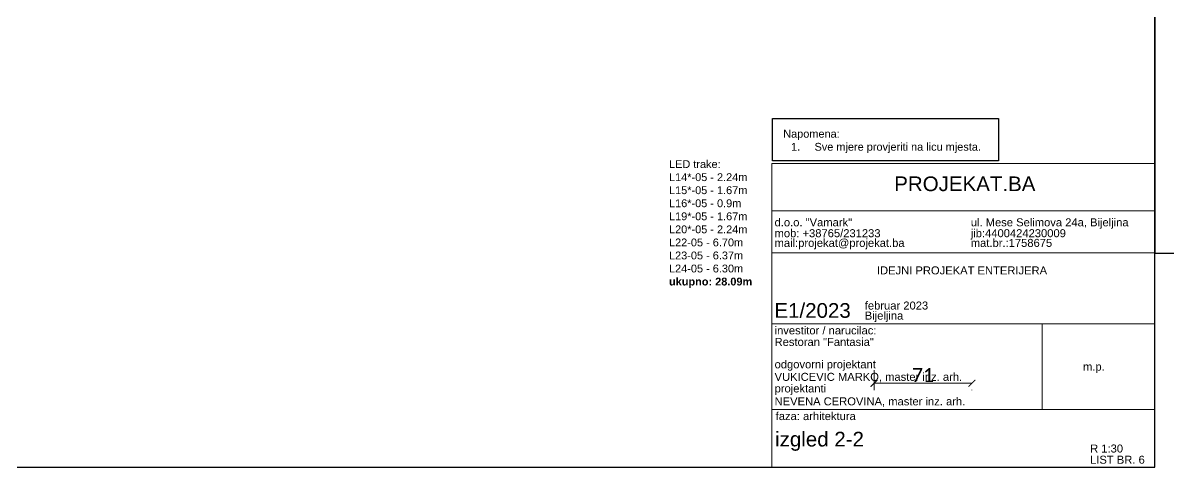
# Model space of a CAD drawing. Header units: centimetres. Extents: x -26724 to 60145, y -23645 to 6771.
# Drawn here: x -367 to 464, y -74 to 248 of the extents above; entities that cross this region are included whole.
import ezdxf

# ---------------------------------------------------------------- set-up
doc = ezdxf.new("R2010")
doc.units = ezdxf.units.CM
for name, color, linetype, lineweight in [('4.KOTE', 88, 'Continuous', 15), ('kote', 7, 'Continuous', 20), ('zid', 7, 'Continuous', 40)]:
    doc.layers.add(name, color=color, linetype=linetype, lineweight=lineweight)
for name, color, linetype in [('pozicije', 7, 'Continuous'), ('tekst', 7, 'Continuous'), ('tekst @ 50', 7, 'Continuous')]:
    doc.layers.add(name, color=color, linetype=linetype)
doc.styles.add('0.15', font='arial.ttf', dxfattribs={"height": 0.15})
doc.styles.add('Notes', font='arial.ttf', dxfattribs={"height": 3})
doc.styles.get("Standard").update_dxf_attribs({"font": 'calibri.ttf'})
doc.dimstyles.new('ja 1 50', dxfattribs={"dimtxt": 10, "dimasz": 5, "dimexe": 5, "dimexo": 5, "dimgap": 1, "dimtad": 1, "dimdec": 0, "dimtxsty": 'Standard', "dimblk": 'ARCHTICK', "dimcen": 2.5, "dimclrd": 256, "dimclrt": 7, "dimadec": 0, "dimazin": 0, "dimtfac": 1, "dimtdec": 0, "dimtix": 1, "dimtmove": 1, "dimatfit": 3, "dimldrblk": 'ARCHTICK', "dimfxl": 10, "dimfxlon": 1, "dimlwd": 0, "dimlwe": 9, "dimarcsym": 0})

# ---------------------------------------------------------------- blocks, each defined once
blk = doc.blocks.new('_ArchTick')
at = {"color": 0, "linetype": 'ByBlock', "const_width": 0.15}
blk.add_lwpolyline([(-0.5, -0.5), (0.5, 0.5)], dxfattribs=at)
blk = doc.blocks.new('*D2335')
at = {"layer": '4.KOTE', "color": 0, "lineweight": 9, "transparency": 16777216}
for p, q in [((250.69, -4.21), (250.69, -18.73)), ((321.69, -18.5), (321.69, -18.73))]:
    blk.add_line(p, q, dxfattribs=at)
at = {"layer": '4.KOTE', "lineweight": 0, "transparency": 16777216}
blk.add_line((321.69, -13.73), (250.69, -13.73), dxfattribs=at)
at = {"layer": 'Defpoints', "color": 0, "transparency": 16777216}
for p in [(250.69, 4674.96, 1216.69), (321.69, 0, 1216.69), (250.69, -13.73)]:
    blk.add_point(p, dxfattribs=at)
at = {"layer": '4.KOTE', "lineweight": 0, "transparency": 16777216, "xscale": 5, "yscale": 5, "zscale": 5, "rotation": 180}
blk.add_blockref('_ArchTick', (250.69, -13.73), dxfattribs=at)
at = {"layer": '4.KOTE', "lineweight": 0, "transparency": 16777216, "xscale": 5, "yscale": 5, "zscale": 5}
blk.add_blockref('_ArchTick', (321.69, -13.73), dxfattribs=at)
at = {"layer": '4.KOTE', "color": 7, "transparency": 16777216, "insert": (286.19, -7.7), "char_height": 10, "attachment_point": 5}
blk.add_mtext('71', dxfattribs=at)

msp = doc.modelspace()

# ---------------------------------------------------------------- linework, layer by layer
at = {"layer": 'kote', "color": 0}
for p, q in [((176.47, 145.52), (454.44, 145.52)), ((176.47, -74.48), (176.47, 145.52)), ((176.47, 111.38), (454.44, 111.38)), ((176.47, 80.79), (454.44, 80.79)), ((176.47, 29.41), (454.44, 29.41)), ((372.7, 29.41), (372.7, -32.74)), ((454.44, -32.74), (176.47, -32.74))]:
    msp.add_line(p, q, dxfattribs=at)
at = {"layer": 'tekst', "lineweight": 25}
msp.add_lwpolyline([(176.99, 178.36), (341.07, 178.36), (341.07, 147.54), (176.99, 147.54)], close=True, dxfattribs=at)
at = {"layer": 'zid', "lineweight": 25, "ltscale": 12}
msp.add_line((-1327.56, -74.48), (322.18, -74.48), dxfattribs=at)
for points in [[(-1327.56, -74.48), (454.44, -74.48), (454.44, 1185.52), (-1327.56, 1185.52)], [(454.44, 80.73), (1084.44, 80.73), (1084.44, 971.73), (454.44, 971.73)]]:
    msp.add_lwpolyline(points, close=True, dxfattribs=at)

# ---------------------------------------------------------------- texts
at = {"layer": 'pozicije', "color": 0, "style": '0.15'}
for s, height, p in [('PROJEKAT.BA', 10.6419, (265.37, 125.6)), ('d.o.o. "Vamark"', 5.8047, (178.57, 100.08)), ('ul. Mese Selimova 24a, Bijeljina', 5.8047, (320.9, 100.08)), ('mob: +38765/231233', 5.8047, (178.57, 92.18)), ('jib:4400424230009', 5.8047, (320.9, 92.18)), ('mail:projekat@projekat.ba', 5.8047, (178.57, 85.16)), ('mat.br.:1758675', 5.8047, (320.9, 85.16)), ('IDEJNI PROJEKAT ENTERIJERA', 5.8047, (252.81, 65.23)), ('E1/2023', 10.642, (178.44, 33.75)), ('februar 2023', 5.8047, (244.01, 39.74)), ('Bijeljina', 5.805, (244.01, 32.44)), ('investitor / narucilac:', 5.8047, (178.57, 21.74)), ('Restoran "Fantasia"', 5.8047, (178.57, 13.38)), ('odgovorni projektant', 5.8047, (178.57, -2.86)), ('VUKICEVIC MARKO, master inz. arh.', 5.8047, (178.57, -11.95)), ('m.p.', 5.805, (402.32, -4.55)), ('projektanti', 5.8047, (178.57, -20.35)), ('NEVENA CEROVINA, master inz. arh.', 5.8047, (178.57, -29.72)), ('faza: arhitektura', 5.8047, (179.35, -40.4)), ('izgled 2-2', 10.642, (178.94, -59.54)), ('R 1:30', 5.805, (407.46, -63.92)), ('LIST BR. 6', 5.805, (407.46, -72.04))]:
    msp.add_text(s, height=height, dxfattribs=at).set_placement(p)
at = {"layer": 'tekst @ 50', "ltscale": 0.8, "char_height": 5.6759, "attachment_point": 1, "style": 'Notes'}
for s, width, insert in [('Napomena: \\P\\pi-17.0277,l22.7036,t22.7036;1.^ISve mjere provjeriti na licu mjesta.', 421.3818, (184.84, 170.04)), ('{\\fArial|b0|i0|c238|p34;LED trake:\\PL14*-05 - }2.24{\\fArial|b0|i0|c238|p34;m\\PL15*-05 - }1.67{\\fArial|b0|i0|c238|p34;m\\PL16*-05 - 0.}9{\\fArial|b0|i0|c238|p34;m}\\PL19{\\fArial|b0|i0|c238|p34;*}-05 - 1.67m\\PL20{\\fArial|b0|i0|c238|p34;*}-05 - 2.24m{\\fArial|b0|i0|c238|p34;\\PL22-05 - 6.70m\\PL23-05 - 6}.37{\\fArial|b0|i0|c238|p34;m\\PL24-05 - 6.30m\\P\\fArial|b1|i0|c238|p34;ukupno: 28.09m}', 290.6445, (101.99, 148.02))]:
    msp.add_mtext_dynamic_manual_height_columns(s, width=width, gutter_width=750, heights=[0], dxfattribs=dict(at, insert=insert))

# ---------------------------------------------------------------- dimensions: what is measured, and where the dimension line sits
at = {"layer": '4.KOTE'}
dim = msp.add_linear_dim(base=(250.69, -13.73), p1=(321.69, 0, 1216.69), p2=(250.69, 4674.96, 1216.69), dimstyle='ja 1 50', dxfattribs=at)
dim.commit()
dim.dimension.update_dxf_attribs({"geometry": '*D2335', "text_midpoint": (286.19, -7.7)})

doc.saveas('drawing.dxf')
